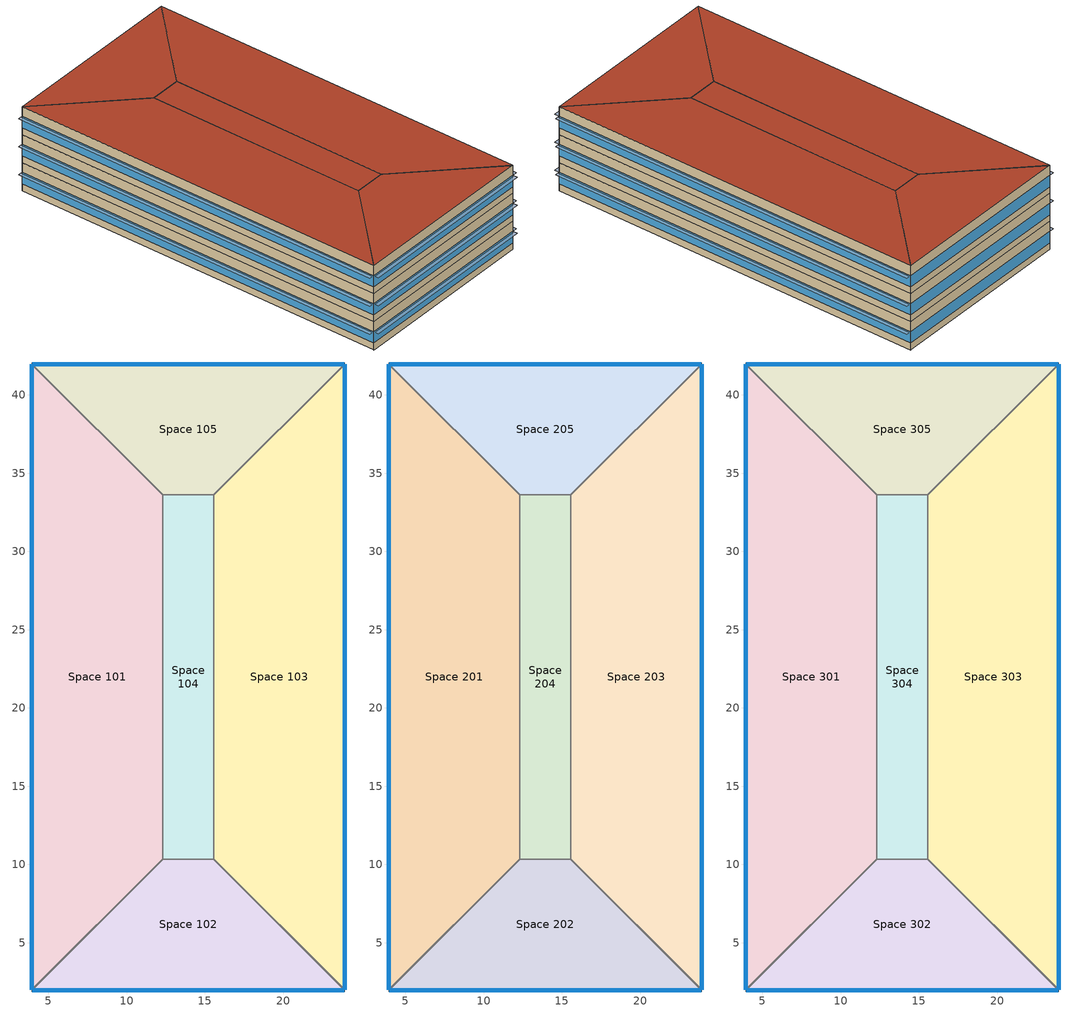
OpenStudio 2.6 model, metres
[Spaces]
Space 101
 floor ground: 3.93,41.98 12.29,33.62 12.29,10.34 3.93,1.98 z0
 wall outside: 3.93,41.98 3.93,1.98 z0:3.05
 wall to Space 104: 12.29,10.34 12.29,33.62 z0:3.05
 wall to Space 102: 3.93,1.98 12.29,10.34 z0:3.05
 wall to Space 105: 12.29,33.62 3.93,41.98 z0:3.05
 window: 3.93,41.95 3.93,2.01 z0.76:1.98
Space 102
 floor ground: 12.29,10.34 15.57,10.34 23.93,1.98 3.93,1.98 z0
 wall outside: 3.93,1.98 23.93,1.98 z0:3.05
 wall to Space 104: 15.57,10.34 12.29,10.34 z0:3.05
 wall to Space 103: 23.93,1.98 15.57,10.34 z0:3.05
 window: 3.96,1.98 23.91,1.98 z0.76:1.98
Space 103
 floor ground: 23.93,41.98 23.93,1.98 15.57,10.34 15.57,33.62 z0
 wall outside: 23.93,1.98 23.93,41.98 z0:3.05
 wall to Space 104: 15.57,33.62 15.57,10.34 z0:3.05
 wall to Space 105: 23.93,41.98 15.57,33.62 z0:3.05
 window: 23.93,2.01 23.93,41.95 z0.76:1.98
Space 104
 floor ground: 15.57,33.62 15.57,10.34 12.29,10.34 12.29,33.62 z0
 wall to Space 105: 15.57,33.62 12.29,33.62 z0:3.05
Space 105
 floor ground: 23.93,41.98 15.57,33.62 12.29,33.62 3.93,41.98 z0
 wall outside: 23.93,41.98 3.93,41.98 z0:3.05
 window: 23.91,41.98 3.96,41.98 z0.76:1.98
Space 201
 floor to Space 101: 3.93,41.98 12.29,33.62 12.29,10.34 3.93,1.98 z3.05
 wall outside: 3.93,41.98 3.93,1.98 z3.05:6.1
 wall to Space 204: 12.29,10.34 12.29,33.62 z3.05:6.1
 wall to Space 202: 3.93,1.98 12.29,10.34 z3.05:6.1
 wall to Space 205: 12.29,33.62 3.93,41.98 z3.05:6.1
 window: 3.93,41.95 3.93,2.01 z3.81:5.03
Space 202
 floor to Space 102: 12.29,10.34 15.57,10.34 23.93,1.98 3.93,1.98 z3.05
 wall outside: 3.93,1.98 23.93,1.98 z3.05:6.1
 wall to Space 204: 15.57,10.34 12.29,10.34 z3.05:6.1
 wall to Space 203: 23.93,1.98 15.57,10.34 z3.05:6.1
 window: 3.96,1.98 23.91,1.98 z3.81:5.03
Space 203
 floor to Space 103: 23.93,41.98 23.93,1.98 15.57,10.34 15.57,33.62 z3.05
 wall outside: 23.93,1.98 23.93,41.98 z3.05:6.1
 wall to Space 204: 15.57,33.62 15.57,10.34 z3.05:6.1
 wall to Space 205: 23.93,41.98 15.57,33.62 z3.05:6.1
 window: 23.93,2.01 23.93,41.95 z3.81:5.03
Space 204
 floor to Space 104: 15.57,33.62 15.57,10.34 12.29,10.34 12.29,33.62 z3.05
 wall to Space 205: 15.57,33.62 12.29,33.62 z3.05:6.1
Space 205
 floor to Space 105: 23.93,41.98 15.57,33.62 12.29,33.62 3.93,41.98 z3.05
 wall outside: 23.93,41.98 3.93,41.98 z3.05:6.1
 window: 23.91,41.98 3.96,41.98 z3.81:5.03
Space 301
 floor to Space 201: 3.93,41.98 12.29,33.62 12.29,10.34 3.93,1.98 z6.1
 wall outside: 3.93,41.98 3.93,1.98 z6.1:9.14
 wall to Space 304: 12.29,10.34 12.29,33.62 z6.1:9.14
 wall to Space 302: 3.93,1.98 12.29,10.34 z6.1:9.14
 wall to Space 305: 12.29,33.62 3.93,41.98 z6.1:9.14
 window: 3.93,41.95 3.93,2.01 z6.86:8.08
 roof outside: 3.93,1.98 12.29,10.34 12.29,33.62 3.93,41.98 z9.14
Space 302
 floor to Space 202: 15.57,10.34 23.93,1.98 3.93,1.98 12.29,10.34 z6.1
 wall outside: 3.93,1.98 23.93,1.98 z6.1:9.14
 wall to Space 304: 15.57,10.34 12.29,10.34 z6.1:9.14
 wall to Space 303: 23.93,1.98 15.57,10.34 z6.1:9.14
 window: 3.96,1.98 23.91,1.98 z6.86:8.08
 roof outside: 23.93,1.98 15.57,10.34 12.29,10.34 3.93,1.98 z9.14
Space 303
 floor to Space 203: 23.93,41.98 23.93,1.98 15.57,10.34 15.57,33.62 z6.1
 wall outside: 23.93,1.98 23.93,41.98 z6.1:9.14
 wall to Space 304: 15.57,33.62 15.57,10.34 z6.1:9.14
 wall to Space 305: 23.93,41.98 15.57,33.62 z6.1:9.14
 window: 23.93,2.01 23.93,41.95 z6.86:8.08
 roof outside: 23.93,1.98 23.93,41.98 15.57,33.62 15.57,10.34 z9.14
Space 304
 floor to Space 204: 15.57,33.62 15.57,10.34 12.29,10.34 12.29,33.62 z6.1
 wall to Space 305: 15.57,33.62 12.29,33.62 z6.1:9.14
 roof outside: 15.57,10.34 15.57,33.62 12.29,33.62 12.29,10.34 z9.14
Space 305
 floor to Space 205: 23.93,41.98 15.57,33.62 12.29,33.62 3.93,41.98 z6.1
 wall outside: 23.93,41.98 3.93,41.98 z6.1:9.14
 window: 23.91,41.98 3.96,41.98 z6.86:8.08
 roof outside: 15.57,33.62 23.93,41.98 3.93,41.98 12.29,33.62 z9.14
shading: 3.93,2.01 3.93,41.95 3.45,41.95 3.45,2.01 z1.98; 3.93,2.01 3.93,41.95 3.45,41.95 3.45,2.01 z5.03; 23.91,1.49 23.91,1.98 3.96,1.98 3.96,1.49 z1.98; 3.93,2.01 3.93,41.95 3.45,41.95 3.45,2.01 z8.08; 23.91,1.49 23.91,1.98 3.96,1.98 3.96,1.49 z5.03; 24.42,2.01 24.42,41.95 23.93,41.95 23.93,2.01 z1.98; 24.42,2.01 24.42,41.95 23.93,41.95 23.93,2.01 z5.03; 23.91,1.49 23.91,1.98 3.96,1.98 3.96,1.49 z8.08; 24.42,2.01 24.42,41.95 23.93,41.95 23.93,2.01 z8.08
[Building]
Building 1: Space Type=189.1-2009 - Office - OpenOffice - CZ4-8; Default Construction Set=189.1-2009 - CZ5 - Office
[Site]
MILAN: Latitude {deg}=45.62; Longitude {deg}=8.73; Time Zone {hr}=1; Elevation {m}=211
[ClimateZones]
Climate Zone Institution Name 1=ASHRAE; Climate Zone Document Name 1=ANSI/ASHRAE Standard 169; Climate Zone Document Year 1=2006; Climate Zone Institution Name 2=CEC; Climate Zone Document Name 2=California Climate Zone Descriptions; Climate Zone Document Year 2=1995
[SizingPeriod:DesignDay] Barometric Pressure {Pa}=100094; Sky Clearness=0; Rain Indicator=0; Snow Indicator=0; Day of Month=21; Daylight Saving Time Indicator=0; Dry-Bulb Temperature Range Modifier Type=DefaultMultipliers
Name | Maximum Dry-Bulb Temperature {C} | Daily Dry-Bulb Temperature Range {deltaC} | Humidity Indicating Conditions at Maximum Dry-Bulb | Wind Speed {m/s} | Wind Direction {deg} | Month | Day Type | Humidity Indicating Type | Solar Model Indicator | ASHRAE Taub | ASHRAE Taud
Milano-Linate Ann Htg 99.6% Condns DB | -5.1 | 0 | -5.1 | 0.4 | 240 | 1 | WinterDesignDay | Wetbulb | ASHRAEClearSky
Milano-Linate Ann Hum_n 99.6% Condns DP=>MCDB | 2.3 | 0 | -11.5 | 0.4 | 240 | 1 | WinterDesignDay | Dewpoint | ASHRAEClearSky
Milano-Linate Ann Htg Wind 99.6% Condns WS=>MCDB | 8.8 | 0 | 8.8 | 10.3 | 240 | 1 | WinterDesignDay | Wetbulb | ASHRAEClearSky
Milano-Linate Ann Clg .4% Condns DB=>MWB | 33 | 10.2 | 24.1 | 2.3 | 220 | 7 | SummerDesignDay | Wetbulb | ASHRAETau | 0.515 | 1.818
Milano-Linate Ann Clg .4% Condns WB=>MDB | 31 | 10.2 | 25.2 | 2.3 | 220 | 7 | SummerDesignDay | Wetbulb | ASHRAETau | 0.515 | 1.818
Milano-Linate Ann Clg .4% Condns DP=>MDB | 28.5 | 10.2 | 23.5 | 2.3 | 220 | 7 | SummerDesignDay | Dewpoint | ASHRAETau | 0.515 | 1.818
Milano-Linate Ann Clg .4% Condns Enth=>MDB | 31 | 10.2 | 77500 | 2.3 | 220 | 7 | SummerDesignDay | Enthalpy | ASHRAETau | 0.515 | 1.818
[DefaultConstructionSet] Interior Partition Construction=Interior Partition
Name | Default Exterior Surface Constructions | Default Interior Surface Constructions | Default Ground Contact Surface Constructions | Default Exterior SubSurface Constructions | Default Interior SubSurface Constructions
189.1-2009 - CZ1 - Office | Default Surface Constructions 1 | Default Surface Constructions 2 | Default Surface Constructions 3 | Default Sub Surface Constructions 1 | Default Sub Surface Constructions 2
189.1-2009 - CZ5 - Office | Default Surface Constructions 13 | Default Surface Constructions 14 | Default Surface Constructions 15 | Default Sub Surface Constructions 9 | Default Sub Surface Constructions 10
[DefaultSurfaceConstructions]
Name | Floor Construction | Wall Construction | Roof Ceiling Construction
Default Surface Constructions 1 | ExtSlabCarpet 4in ClimateZone 1-8 | ASHRAE 189.1-2009 ExtWall Mass ClimateZone 1 GROUP1 | ASHRAE 189.1-2009 ExtRoof IEAD ClimateZone 1
Default Surface Constructions 2; Default Surface Constructions 14 | Interior Floor | Interior Wall | Interior Ceiling
Default Surface Constructions 3; Default Surface Constructions 15 | ExtSlabCarpet 4in ClimateZone 1-8 | ExtSlabCarpet 4in ClimateZone 1-8 | ExtSlabCarpet 4in ClimateZone 1-8
Default Surface Constructions 13 | ExtSlabCarpet 4in ClimateZone 1-8 | ASHRAE 189.1-2009 ExtWall Mass ClimateZone 5 | ASHRAE 189.1-2009 ExtRoof IEAD ClimateZone 2-5
[Construction]
ExtSlabCarpet 4in ClimateZone 1-8: MAT-CC05 4 HW CONCRETE, CP02 CARPET PAD
ASHRAE 189.1-2009 ExtWall Mass ClimateZone 1 GROUP1: 1IN Stucco, M11 100mm lightweight concrete, Wall Insulation [40], 1/2IN Gypsum
ASHRAE 189.1-2009 ExtRoof IEAD ClimateZone 1: Roof Membrane, Roof Insulation [18], Metal Decking
Interior Floor: F16 Acoustic tile, F05 Ceiling air space resistance, M11 100mm lightweight concrete
Interior Wall: G01a 19mm gypsum board, F04 Wall air space resistance, G01a 19mm gypsum board
Interior Ceiling: M11 100mm lightweight concrete, F05 Ceiling air space resistance, F16 Acoustic tile
ASHRAE 189.1-2009 ExtWindow ClimateZone 1: Theoretical Glass [167]
Exterior Door: F08 Metal surface, I01 25mm insulation board
Interior Window: Clear 3mm
Interior Door; Interior Partition: G05 25mm wood
ASHRAE 189.1-2009 ExtRoof IEAD ClimateZone 2-5: Roof Membrane, Roof Insulation [21], Metal Decking
ASHRAE 189.1-2009 ExtWindow ClimateZone 4-5: Theoretical Glass [207]
ASHRAE 189.1-2009 ExtWall Mass ClimateZone 5: 1IN Stucco, 8IN Concrete HW, Wall Insulation [40], 1/2IN Gypsum
[Material] Thermal Absorptance=0.9
Name | Roughness | Thickness {m} | Conductivity {W/m-K} | Density {kg/m3} | Specific Heat {J/kg-K} | Solar Absorptance | Visible Absorptance
MAT-CC05 4 HW CONCRETE | Rough | 0.1016 | 1.311 | 2240 | 836.8 | 0.85 | 0.85
1IN Stucco | Smooth | 0.0253 | 0.6918 | 1858 | 837 | 0.92 | 0.92
8IN Concrete HW | MediumRough | 0.2033 | 1.7296 | 2243 | 837 | 0.65 | 0.65
1/2IN Gypsum | Smooth | 0.0127 | 0.16 | 784.9 | 830 | 0.4 | 0.4
Roof Membrane | VeryRough | 0.0095 | 0.16 | 1121.29 | 1460 | 0.7 | 0.7
Roof Insulation [18] | MediumRough | 0.1693 | 0.049 | 265 | 836.8 | 0.7 | 0.7
Metal Decking | MediumSmooth | 0.0015 | 45.006 | 7680 | 418.4 | 0.6 | 0.6
F16 Acoustic tile | MediumSmooth | 0.0191 | 0.06 | 368 | 590 | 0.3 | 0.3
M11 100mm lightweight concrete | MediumRough | 0.1016 | 0.53 | 1280 | 840 | 0.5 | 0.5
G01a 19mm gypsum board | MediumSmooth | 0.019 | 0.16 | 800 | 1090 | 0.4 | 0.4
F08 Metal surface | Smooth | 0.0008 | 45.28 | 7824 | 500 | 0.7 | 0.7
I01 25mm insulation board | MediumRough | 0.0254 | 0.03 | 43 | 1210 | 0.6 | 0.6
G05 25mm wood | MediumSmooth | 0.0254 | 0.15 | 608 | 1630 | 0.5 | 0.5
Roof Insulation [21] | MediumRough | 0.2105 | 0.049 | 265 | 836.8 | 0.7 | 0.7
Wall Insulation [40] | MediumRough | 0.0794 | 0.0432 | 91 | 837 | 0.5 | 0.5
[Material:NoMass]
CP02 CARPET PAD: Roughness=Smooth; Thermal Resistance {m2-K/W}=0.1; Thermal Absorptance=0.9; Solar Absorptance=0.8; Visible Absorptance=0.8
[Material:AirGap]
Name | Thermal Resistance {m2-K/W}
F05 Ceiling air space resistance | 0.18
F04 Wall air space resistance | 0.15
[DefaultSubSurfaceConstructions]
Name | Fixed Window Construction | Operable Window Construction | Door Construction | Tubular Daylight Dome Construction | Tubular Daylight Diffuser Construction
Default Sub Surface Constructions 1 | ASHRAE 189.1-2009 ExtWindow ClimateZone 1 | ASHRAE 189.1-2009 ExtWindow ClimateZone 1 | Exterior Door | Interior Window | Interior Window
Default Sub Surface Constructions 2; Default Sub Surface Constructions 10 | Interior Window | Interior Window | Interior Door
Default Sub Surface Constructions 9 | ASHRAE 189.1-2009 ExtWindow ClimateZone 4-5 | ASHRAE 189.1-2009 ExtWindow ClimateZone 4-5 | Exterior Door | Interior Window | Interior Window
[WindowMaterial:Glazing] Optical Data Type=SpectralAverage; Thickness {m}=0.003; Back Side Solar Reflectance at Normal Incidence=0; Back Side Visible Reflectance at Normal Incidence=0; Infrared Transmittance at Normal Incidence=0; Dirt Correction Factor for Solar and Visible Transmittance=1; Solar Diffusing=No
Name | Solar Transmittance at Normal Incidence | Front Side Solar Reflectance at Normal Incidence | Visible Transmittance at Normal Incidence | Front Side Visible Reflectance at Normal Incidence | Front Side Infrared Hemispherical Emissivity | Back Side Infrared Hemispherical Emissivity | Conductivity {W/m-K}
Theoretical Glass [167] | 0.2374 | 0.7126 | 0.2512 | 0.6988 | 0.985 | 0.985 | 2.1073
Clear 3mm | 0.837 | 0.075 | 0.898 | 0.081 | 0.84 | 0.84 | 0.9
Theoretical Glass [207] | 0.3311 | 0.6189 | 0.44 | 0.51 | 0.9 | 0.9 | 0.0133
[WindowMaterial:Blind]
Window Material Blind 1: Slat Width {m}=0.025; Slat Separation {m}=0.01875; Front Side Slat Beam Solar Reflectance=0.5; Back Side Slat Beam Solar Reflectance=0.5; Front Side Slat Diffuse Solar Reflectance=0.5; Back Side Slat Diffuse Solar Reflectance=0.5; Slat Beam Visible Transmittance=0
[SpaceType] Standards Building Type=Office
Name | Default Schedule Set | Design Specification Outdoor Air Object | Standards Space Type
189.1-2009 - Office - ClosedOffice - CZ1-3 | 189.1-2009 - Office - ClosedOffice - CZ1-3 Schedule Set | 189.1-2009 - Office - ClosedOffice - CZ1-3 Ventilation | ClosedOffice
189.1-2009 - Office - Corridor - CZ1-3 | 189.1-2009 - Office - Corridor - CZ1-3 Schedule Set | 189.1-2009 - Office - Corridor - CZ1-3 Ventilation | Corridor
189.1-2009 - Office - Lobby - CZ1-3 | 189.1-2009 - Office - Lobby - CZ1-3 Schedule Set | 189.1-2009 - Office - Lobby - CZ1-3 Ventilation | Lobby
189.1-2009 - Office - Restroom - CZ1-3 | 189.1-2009 - Office - Restroom - CZ1-3 Schedule Set | 189.1-2009 - Office - Restroom - CZ1-3 Ventilation | Restroom
189.1-2009 - Office - Storage - CZ1-3 | 189.1-2009 - Office - Storage - CZ1-3 Schedule Set | 189.1-2009 - Office - Storage - CZ1-3 Ventilation | Storage
189.1-2009 - Office - OpenOffice - CZ4-8 | 189.1-2009 - Office - OpenOffice - CZ4-8 Schedule Set | 189.1-2009 - Office - OpenOffice - CZ4-8 Ventilation | OpenOffice
[DefaultScheduleSet] Lighting Schedule=Office Bldg Light; Infiltration Schedule=Office Infil Quarter On
Name | Number of People Schedule | People Activity Level Schedule | Electric Equipment Schedule
189.1-2009 - Office - ClosedOffice - CZ1-3 Schedule Set; 189.1-2009 - Office - Corridor - CZ1-3 Schedule Set; 189.1-2009 - Office - OpenOffice - CZ4-8 Schedule Set | Office Work Occ | Office Activity | Office Bldg Equip
189.1-2009 - Office - Lobby - CZ1-3 Schedule Set; 189.1-2009 - Office - Restroom - CZ1-3 Schedule Set | Office Misc Occ | Office Activity | Office Bldg Equip
189.1-2009 - Office - Storage - CZ1-3 Schedule Set
[Lights:Definition] Design Level Calculation Method=Watts/Area
Name | Watts per Space Floor Area {W/m2}
189.1-2009 - Office - ClosedOffice - CZ1-3 Lights Definition; 189.1-2009 - Office - OpenOffice - CZ4-8 Lights Definition | 10.6563
189.1-2009 - Office - Corridor - CZ1-3 Lights Definition | 4.84376
189.1-2009 - Office - Lobby - CZ1-3 Lights Definition | 12.5938
189.1-2009 - Office - Restroom - CZ1-3 Lights Definition | 8.71877
189.1-2009 - Office - Storage - CZ1-3 Lights Definition | 7.75002
[Lights]
Name | Lights Definition | Space or SpaceType
189.1-2009 - Office - ClosedOffice - CZ1-3 Lights | 189.1-2009 - Office - ClosedOffice - CZ1-3 Lights Definition | 189.1-2009 - Office - ClosedOffice - CZ1-3
189.1-2009 - Office - Corridor - CZ1-3 Lights | 189.1-2009 - Office - Corridor - CZ1-3 Lights Definition | 189.1-2009 - Office - Corridor - CZ1-3
189.1-2009 - Office - Lobby - CZ1-3 Lights | 189.1-2009 - Office - Lobby - CZ1-3 Lights Definition | 189.1-2009 - Office - Lobby - CZ1-3
189.1-2009 - Office - Restroom - CZ1-3 Lights | 189.1-2009 - Office - Restroom - CZ1-3 Lights Definition | 189.1-2009 - Office - Restroom - CZ1-3
189.1-2009 - Office - Storage - CZ1-3 Lights | 189.1-2009 - Office - Storage - CZ1-3 Lights Definition | 189.1-2009 - Office - Storage - CZ1-3
189.1-2009 - Office - OpenOffice - CZ4-8 Lights | 189.1-2009 - Office - OpenOffice - CZ4-8 Lights Definition | 189.1-2009 - Office - OpenOffice - CZ4-8
[DesignSpecification:OutdoorAir] Outdoor Air Method=Sum
Name | Outdoor Air Flow per Person {m3/s-person} | Outdoor Air Flow per Floor Area {m3/s-m2}
189.1-2009 - Office - ClosedOffice - CZ1-3 Ventilation; 189.1-2009 - Office - OpenOffice - CZ4-8 Ventilation | 0.00943895
189.1-2009 - Office - Corridor - CZ1-3 Ventilation; 189.1-2009 - Office - Storage - CZ1-3 Ventilation |  | 0.000254
189.1-2009 - Office - Lobby - CZ1-3 Ventilation | 0.00707921
189.1-2009 - Office - Restroom - CZ1-3 Ventilation |  | 0.0048768
[People:Definition] Number of People Calculation Method=People/Area; Fraction Radiant=0.3
Name | People per Space Floor Area {person/m2}
189.1-2009 - Office - ClosedOffice - CZ1-3 People Definition | 0.0511286
189.1-2009 - Office - Corridor - CZ1-3 People Definition | 0.0107639
189.1-2009 - Office - Lobby - CZ1-3 People Definition; 189.1-2009 - Office - Restroom - CZ1-3 People Definition | 0.107639
189.1-2009 - Office - OpenOffice - CZ4-8 People Definition | 0.0565105
[People]
Name | People Definition | Space or SpaceType
189.1-2009 - Office - ClosedOffice - CZ1-3 People | 189.1-2009 - Office - ClosedOffice - CZ1-3 People Definition | 189.1-2009 - Office - ClosedOffice - CZ1-3
189.1-2009 - Office - Corridor - CZ1-3 People | 189.1-2009 - Office - Corridor - CZ1-3 People Definition | 189.1-2009 - Office - Corridor - CZ1-3
189.1-2009 - Office - Lobby - CZ1-3 People | 189.1-2009 - Office - Lobby - CZ1-3 People Definition | 189.1-2009 - Office - Lobby - CZ1-3
189.1-2009 - Office - Restroom - CZ1-3 People | 189.1-2009 - Office - Restroom - CZ1-3 People Definition | 189.1-2009 - Office - Restroom - CZ1-3
189.1-2009 - Office - OpenOffice - CZ4-8 People | 189.1-2009 - Office - OpenOffice - CZ4-8 People Definition | 189.1-2009 - Office - OpenOffice - CZ4-8
[SpaceInfiltration:DesignFlowRate] Design Flow Rate Calculation Method=Flow/ExteriorArea
Name | Space or SpaceType | Flow per Exterior Surface Area {m3/s-m2}
189.1-2009 - Office - ClosedOffice - CZ1-3 Infiltration | 189.1-2009 - Office - ClosedOffice - CZ1-3 | 0.00030226
189.1-2009 - Office - Corridor - CZ1-3 Infiltration | 189.1-2009 - Office - Corridor - CZ1-3 | 0.00030226
189.1-2009 - Office - Lobby - CZ1-3 Infiltration | 189.1-2009 - Office - Lobby - CZ1-3 | 0.00030226
189.1-2009 - Office - Restroom - CZ1-3 Infiltration | 189.1-2009 - Office - Restroom - CZ1-3 | 0.00030226
189.1-2009 - Office - Storage - CZ1-3 Infiltration | 189.1-2009 - Office - Storage - CZ1-3 | 0.00030226
189.1-2009 - Office - OpenOffice - CZ4-8 Infiltration | 189.1-2009 - Office - OpenOffice - CZ4-8 | 0.000226568
[ElectricEquipment:Definition] Design Level Calculation Method=Watts/Area
Name | Watts per Space Floor Area {W/m2}
189.1-2009 - Office - ClosedOffice - CZ1-3 Electric Equipment Definition | 6.8889
189.1-2009 - Office - Corridor - CZ1-3 Electric Equipment Definition | 1.72223
189.1-2009 - Office - Lobby - CZ1-3 Electric Equipment Definition; 189.1-2009 - Office - Restroom - CZ1-3 Electric Equipment Definition | 0.753474
189.1-2009 - Office - OpenOffice - CZ4-8 Electric Equipment Definition | 7.64238
[ElectricEquipment]
Name | Electric Equipment Definition | Space or SpaceType
189.1-2009 - Office - ClosedOffice - CZ1-3 Electric Equipment | 189.1-2009 - Office - ClosedOffice - CZ1-3 Electric Equipment Definition | 189.1-2009 - Office - ClosedOffice - CZ1-3
189.1-2009 - Office - Corridor - CZ1-3 Electric Equipment | 189.1-2009 - Office - Corridor - CZ1-3 Electric Equipment Definition | 189.1-2009 - Office - Corridor - CZ1-3
189.1-2009 - Office - Lobby - CZ1-3 Electric Equipment | 189.1-2009 - Office - Lobby - CZ1-3 Electric Equipment Definition | 189.1-2009 - Office - Lobby - CZ1-3
189.1-2009 - Office - Restroom - CZ1-3 Electric Equipment | 189.1-2009 - Office - Restroom - CZ1-3 Electric Equipment Definition | 189.1-2009 - Office - Restroom - CZ1-3
189.1-2009 - Office - OpenOffice - CZ4-8 Electric Equipment | 189.1-2009 - Office - OpenOffice - CZ4-8 Electric Equipment Definition | 189.1-2009 - Office - OpenOffice - CZ4-8
[ThermostatSetpoint:DualSetpoint] Heating Setpoint Temperature Schedule=Medium Office HtgSetp; Cooling Setpoint Temperature Schedule=Medium Office ClgSetp
Thermal Zone 2 Thermostat; Thermal Zone 4 Thermostat; Thermal Zone 5 Thermostat; Thermal Zone 1 Thermostat; Thermal Zone 3 Thermostat
[ShadingControl]
Shading Control 1: Shading Type=InteriorBlind; Shading Device Material=Window Material Blind 1
[BuildingStory] Nominal Floor to Floor Height {m}=3.048
Name | Nominal Z Coordinate {m}
Building Story 1 | 0
Building Story 2 | 3.048
Building Story 3 | 6.096
[Space] Default Construction Set=189.1-2009 - CZ1 - Office
Name | Space Type | Building Story | Thermal Zone
Space 101; Space 103 | 189.1-2009 - Office - ClosedOffice - CZ1-3 | Building Story 1 | Thermal Zone 1
Space 102 | 189.1-2009 - Office - Lobby - CZ1-3 | Building Story 1 | Thermal Zone 2
Space 104 | 189.1-2009 - Office - Corridor - CZ1-3 | Building Story 1 | Thermal Zone 3
Space 105 | 189.1-2009 - Office - Storage - CZ1-3 | Building Story 1 | Thermal Zone 4
Space 201; Space 202; Space 203 | 189.1-2009 - Office - ClosedOffice - CZ1-3 | Building Story 2 | Thermal Zone 1
Space 204 | 189.1-2009 - Office - Corridor - CZ1-3 | Building Story 2 | Thermal Zone 3
Space 205 | 189.1-2009 - Office - Restroom - CZ1-3 | Building Story 2 | Thermal Zone 5
Space 301; Space 302; Space 303; Space 305 | 189.1-2009 - Office - ClosedOffice - CZ1-3 | Building Story 3 | Thermal Zone 1
Space 304 | 189.1-2009 - Office - Corridor - CZ1-3 | Building Story 3 | Thermal Zone 3
[ThermalZone] Use Ideal Air Loads=Yes
Name | Thermostat
Thermal Zone 1 | Thermal Zone 1 Thermostat
Thermal Zone 2 | Thermal Zone 2 Thermostat
Thermal Zone 3 | Thermal Zone 3 Thermostat
Thermal Zone 4 | Thermal Zone 4 Thermostat
Thermal Zone 5 | Thermal Zone 5 Thermostat
[Sizing:Zone] Zone Cooling Design Supply Air Temperature Input Method=SupplyAirTemperature; Zone Cooling Design Supply Air Temperature {C}=14; Zone Cooling Design Supply Air Temperature Difference {deltaC}=11.11; Zone Heating Design Supply Air Temperature Input Method=SupplyAirTemperature; Zone Heating Design Supply Air Temperature {C}=40; Zone Heating Design Supply Air Temperature Difference {deltaC}=11.11; Zone Cooling Design Supply Air Humidity Ratio {kg-H2O/kg-air}=0.0085; Zone Heating Design Supply Air Humidity Ratio {kg-H2O/kg-air}=0.008; Cooling Design Air Flow Method=DesignDay; Heating Design Air Flow Method=DesignDay; Account for Dedicated Outdoor Air System=No; Dedicated Outdoor Air System Control Strategy=NeutralSupplyAir; Dedicated Outdoor Air Low Setpoint Temperature for Design {C}=autosize; Dedicated Outdoor Air High Setpoint Temperature for Design {C}=autosize
Thermal Zone 1; Thermal Zone 2; Thermal Zone 3; Thermal Zone 4; Thermal Zone 5
[Schedule:Ruleset]
Name | Default Day Schedule | Summer Design Day Schedule | Winter Design Day Schedule
Office Bldg Light | Office Bldg Light Default Schedule | Office Bldg Light Summer Design Day | Office Bldg Light Winter Design Day
Office Misc Occ | Office Bldg Occ Default Schedule 1 | Office Bldg Occ Summer Design Day 1 | Office Bldg Occ Winter Design Day 1
Office Activity | Office Activity Default Schedule | Office Activity Summer Design Day | Office Activity Winter Design Day
Office Infil Quarter On | Office Infil Quarter On Default Schedule | Office Infil Quarter On Summer Design Day | Office Infil Quarter On Winter Design Day
Office Bldg Equip | Office Bldg Equip Default Schedule | Office Bldg Equip Summer Design Day | Office Bldg Equip Winter Design Day
Medium Office HtgSetp | Medium Office HtgSetp Default Schedule | Medium Office HtgSetp Summer Design Day | Medium Office HtgSetp Winter Design Day
Medium Office ClgSetp | Medium Office ClgSetp Default Schedule | Medium Office ClgSetp Summer Design Day | Medium Office ClgSetp Winter Design Day
Office Work Occ | Office Bldg Occ Default Schedule | Office Bldg Occ Summer Design Day | Office Bldg Occ Winter Design Day
[Schedule:Day]
Office Bldg Light Default Schedule: 5, 0, 0.05, 7, 0, 0.1, 8, 0, 0.3, 17, 0, 0.9, 18, 0, 0.7, 20, 0, 0.5, 22, 0, 0.3, 23, 0, 0.1, 24, 0, 0.05
Office Bldg Light Summer Design Day; Office Infil Quarter On Rule 1 Day Schedule; Office Bldg Equip Summer Design Day: 24, 0, 1
Office Bldg Light Winter Design Day; Office Bldg Occ Winter Design Day 1; Office Bldg Occ Rule 1 Day Schedule 1; Office Bldg Equip Winter Design Day; Office Bldg Occ Winter Design Day; Office Bldg Occ Rule 1 Day Schedule: 24, 0, 0
Office Bldg Light Rule 1 Day Schedule: 24, 0, 0.05
Office Bldg Light Rule 2 Day Schedule: 6, 0, 0.05, 8, 0, 0.1, 14, 0, 0.5, 17, 0, 0.15, 24, 0, 0.05
Office Bldg Occ Default Schedule 1: 6, 0, 0, 7, 0, 0.1, 8, 0, 0.2, 20, 0, 0.4, 22, 0, 0.1, 24, 0, 0.05
Office Bldg Occ Summer Design Day 1; Office Bldg Occ Summer Design Day: 6, 0, 0, 22, 0, 1, 24, 0, 0.05
Office Bldg Occ Rule 2 Day Schedule 1: 6, 0, 0, 8, 0, 0.1, 14, 0, 0.25, 17, 0, 0.1, 24, 0, 0
Office Activity Default Schedule; Office Activity Summer Design Day; Office Activity Winter Design Day: 24, 0, 132
Office Infil Quarter On Default Schedule; Office Infil Quarter On Summer Design Day: 6, 0, 1, 22, 0, 0.25, 24, 0, 1
Office Infil Quarter On Winter Design Day; Office Infil Quarter On Rule 2 Day Schedule: 6, 0, 1, 18, 0, 0.25, 24, 0, 1
Office Bldg Equip Default Schedule: 8, 0, 0.4, 12, 0, 0.9, 13, 0, 0.8, 17, 0, 0.9, 18, 0, 0.8, 20, 0, 0.6, 22, 0, 0.5, 24, 0, 0.4
Office Bldg Equip Rule 1 Day Schedule: 24, 0, 0.3
Office Bldg Equip Rule 2 Day Schedule: 6, 0, 0.3, 8, 0, 0.4, 14, 0, 0.5, 17, 0, 0.35, 24, 0, 0.3
Medium Office HtgSetp Default Schedule: 6, 0, 15.6, 22, 0, 21, 24, 0, 15.6
Medium Office HtgSetp Summer Design Day; Medium Office HtgSetp Rule 1 Day Schedule: 24, 0, 15.6
Medium Office HtgSetp Winter Design Day: 24, 0, 21
Medium Office HtgSetp Rule 2 Day Schedule: 6, 0, 15.6, 18, 0, 21, 24, 0, 15.6
Medium Office ClgSetp Default Schedule; Medium Office ClgSetp Summer Design Day: 6, 0, 26.7, 22, 0, 24, 24, 0, 26.7
Medium Office ClgSetp Winter Design Day; Medium Office ClgSetp Rule 1 Day Schedule: 24, 0, 26.7
Medium Office ClgSetp Rule 2 Day Schedule: 6, 0, 26.7, 18, 0, 24, 24, 0, 26.7
Office Bldg Occ Default Schedule: 6, 0, 0, 7, 0, 0.1, 8, 0, 0.2, 12, 0, 0.85, 13, 0, 0.5, 17, 0, 0.85, 18, 0, 0.7, 20, 0, 0.4, 22, 0, 0.1, 24, 0, 0.05
Office Bldg Occ Rule 2 Day Schedule: 6, 0, 0, 8, 0, 0.1, 14, 0, 0.4, 17, 0, 0.1, 24, 0, 0
[Schedule:Rule] Apply Monday=No; Apply Tuesday=No; Apply Wednesday=No; Apply Thursday=No; Apply Friday=No; Date Specification Type=DateRange; Start Month=1; Start Day=1; End Month=12; End Day=31
Name | Schedule Ruleset | Rule Order | Day Schedule | Apply Sunday | Apply Saturday
Office Bldg Light Rule 1 | Office Bldg Light | 0 | Office Bldg Light Rule 1 Day Schedule | Yes | No
Office Bldg Light Rule 2 | Office Bldg Light | 1 | Office Bldg Light Rule 2 Day Schedule | No | Yes
Office Misc Occ Rule 1 | Office Misc Occ | 0 | Office Bldg Occ Rule 1 Day Schedule 1 | Yes | No
Office Misc Occ Rule 2 | Office Misc Occ | 1 | Office Bldg Occ Rule 2 Day Schedule 1 | No | Yes
Office Infil Quarter On Rule 1 | Office Infil Quarter On | 0 | Office Infil Quarter On Rule 1 Day Schedule | Yes | No
Office Infil Quarter On Rule 2 | Office Infil Quarter On | 1 | Office Infil Quarter On Rule 2 Day Schedule | No | Yes
Office Bldg Equip Rule 1 | Office Bldg Equip | 0 | Office Bldg Equip Rule 1 Day Schedule | Yes | No
Office Bldg Equip Rule 2 | Office Bldg Equip | 1 | Office Bldg Equip Rule 2 Day Schedule | No | Yes
Medium Office HtgSetp Rule 1 | Medium Office HtgSetp | 0 | Medium Office HtgSetp Rule 1 Day Schedule | Yes | No
Medium Office HtgSetp Rule 2 | Medium Office HtgSetp | 1 | Medium Office HtgSetp Rule 2 Day Schedule | No | Yes
Medium Office ClgSetp Rule 1 | Medium Office ClgSetp | 0 | Medium Office ClgSetp Rule 1 Day Schedule | Yes | No
Medium Office ClgSetp Rule 2 | Medium Office ClgSetp | 1 | Medium Office ClgSetp Rule 2 Day Schedule | No | Yes
Office Work Occ Rule 1 | Office Work Occ | 0 | Office Bldg Occ Rule 1 Day Schedule | Yes | No
Office Work Occ Rule 2 | Office Work Occ | 1 | Office Bldg Occ Rule 2 Day Schedule | No | Yes
